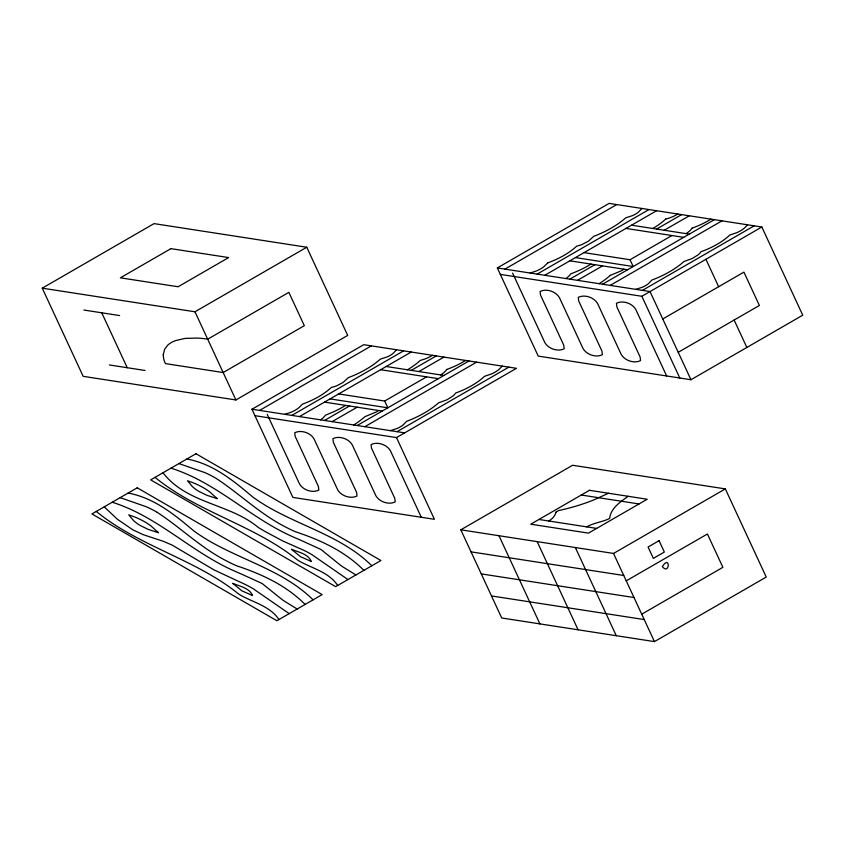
<?xml version="1.0" encoding="UTF-8"?>
<svg xmlns="http://www.w3.org/2000/svg" width="845" height="845" viewBox="0 0 845 845"><rect width="100%" height="100%" fill="white"/><g stroke="black" fill="none" stroke-linecap="round" stroke-linejoin="round"><path stroke-width="1.27" d="M396.59 349.767L392.967 353.516A27.969 16.15 0 0 1 386.904 357.012L380.408 359.104A110.959 64.062 0 0 1 348.383 377.62L343.049 382.479L336.511 385.901A25.667 14.819 0 0 1 331.462 387.369A91.091 52.591 0 0 1 302.51 404.111L298.391 408.114A33.589 19.393 0 0 1 290.469 412.476L284.786 414.314M641.946 208.472L638.324 212.211A27.969 16.15 0 0 1 632.261 215.718L625.765 217.809A110.959 64.062 0 0 1 593.739 236.325L588.405 241.184L581.867 244.596A25.667 14.819 0 0 1 576.818 246.064A91.091 52.591 0 0 1 547.866 262.816M547.845 262.795L543.747 266.819A33.589 19.393 0 0 1 535.814 271.182L530.142 273.019M502.215 366.107L499.046 369.381A33.589 19.393 0 0 1 491.484 373.965L484.512 376.331A91.091 52.591 0 0 1 455.561 393.073A25.667 14.819 0 0 1 453.004 395.967L447.079 399.748L438.639 402.811A110.959 64.062 0 0 1 406.614 421.328L402.97 425.067A27.969 16.15 0 0 1 396.907 428.563L390.422 430.654M747.571 224.812L744.403 228.087A33.589 19.393 0 0 1 736.84 232.66L729.869 235.026A91.091 52.591 0 0 1 700.917 251.778A25.667 14.819 0 0 1 698.35 254.672L692.435 258.443L683.996 261.517A110.959 64.062 0 0 1 651.97 280.033L648.326 283.762A27.969 16.15 0 0 1 642.263 287.268L635.778 289.36M628.173 496.29C620.526 501.845 610.65 508.13 609.657 518.439C602.4 522.062 593.855 522.78 586.662 526.857M548.933 521.016L552.239 518.439A26.121 15.083 0 0 0 555.926 512.154M42.25 288.166L154.043 223.619L306.767 247.236L347.686 335.412L235.892 399.96L83.169 376.331L42.25 288.166L194.973 311.784L306.767 247.236M396.495 437.583L434.425 519.305L292.877 497.409L251.958 409.233L363.751 344.686L516.475 368.314L396.495 437.583L254.947 415.687M497.314 267.939L609.108 203.391L761.831 227.009L802.75 315.185L690.956 379.732L538.233 356.104L497.314 267.939L650.027 291.557L690.956 379.732M259.584 410.416L371.388 345.869M504.94 269.111L616.744 204.575M291.81 415.402L403.614 350.855M537.166 274.097L648.971 209.56M299.447 416.585L411.24 352.038M544.803 275.28L656.597 210.732M324.501 420.461L349.545 405.991M411.251 370.374L436.295 355.914M569.857 279.156L594.901 264.696M656.607 229.069L681.651 214.609M332.127 421.634L357.181 407.174M418.877 371.557L443.931 357.086M577.484 280.339L602.538 265.879M664.233 230.252L689.288 215.792M338.687 393.928L384.665 401.037L426.588 376.838M584.043 252.623L630.021 259.742L671.944 235.533M357.181 425.51L468.986 360.963M602.538 284.216L714.342 219.668M364.818 426.693L476.612 362.146M610.174 285.399L721.968 220.851M397.044 431.679L508.848 367.131M642.401 290.384L754.194 225.837M500.303 274.382L641.851 296.278L761.831 227.009M662.755 318.977L743.917 272.122L759.391 305.457L678.229 352.312M460.81 529.815L572.604 465.268L725.327 488.896L766.246 577.061L654.452 641.609L501.729 617.991L460.81 529.815L613.523 553.443L725.327 488.896M555.904 512.144L558.672 510.549A154.297 89.084 0 0 0 593.739 499.923L608.495 493.248M626.251 580.853L707.413 533.998L722.887 567.333L641.725 614.188M610.322 275.364L621.994 270.527A27.748 16.023 0 0 0 623.885 269.185M631.553 225.192L689.288 234.128M625.965 228.425L683.7 237.35M575.434 257.598L633.18 266.524L630.021 259.742M569.847 260.82L627.592 269.756M83.898 310.041L119.61 315.565M386.197 366.498L443.931 375.433M380.609 369.719L438.354 378.655M330.078 398.893L387.823 407.829L384.665 401.037M109.385 364.955L145.097 370.48M324.491 402.114L382.236 411.05M251.958 409.233L404.67 432.862M581.286 495.022L639.021 503.958M538.93 519.474L596.676 528.41M471.035 551.859L623.758 575.487M481.27 573.903L633.982 597.521M491.494 595.947L644.217 619.565M186.872 458.983C212.686 463.757 233.051 480.319 252.444 496.754A212.465 122.662 0 0 0 263.387 504.116C298.781 526.023 341.591 535.804 371.832 565.759M128.123 493.057C153.938 497.832 174.302 514.404 193.695 530.829A212.465 122.662 0 0 0 204.648 538.191C240.033 560.098 282.843 569.889 313.083 599.844M178.908 463.578L204.86 472.598A109.449 63.185 0 0 1 215.929 478.249C239.705 493.786 260.197 514.214 285.768 527.1A136.098 78.574 0 0 0 295.401 531.727C320.614 540.103 344.908 551.257 363.868 570.364M120.17 497.652L146.111 506.683A109.449 63.185 0 0 1 157.181 512.323M170.954 468.172C216.13 482.21 249.645 517.605 292.317 536.564A190.78 110.146 0 0 0 299.605 539.712L320.91 549.44L339.363 564.323A94.64 54.64 0 0 0 342.405 566.604L355.903 574.959M112.205 502.247C157.381 516.284 190.896 551.69 233.569 570.65A190.78 110.146 0 0 0 240.857 573.797L262.161 583.525L280.614 598.397A94.64 54.64 0 0 0 283.656 600.679L297.165 609.034M347.95 579.554L311.974 554.69A104.188 60.153 0 0 0 304.453 550.602L282.663 540.916L264.474 531.156A405.811 234.297 0 0 1 258.359 527.502C229.417 503.398 187.009 503.873 162.99 472.767M289.201 613.628L253.225 588.764A104.188 60.153 0 0 0 245.705 584.677L213.943 569.868L172.179 545.099L163.085 541.233L143.344 534.727L133.077 529.973L117.487 519.348L104.241 506.842M157.181 512.323C180.957 527.861 201.448 548.299 227.02 561.175A136.098 78.574 0 0 0 236.653 565.801C261.865 574.188 286.159 585.342 305.119 604.439M155.036 477.362C197.709 512.313 253.965 525.03 296.827 559.464A45.366 26.195 0 0 0 300.366 561.724C313.284 568.664 329.191 572.561 337.704 585.469M96.288 511.447C138.96 546.398 195.216 559.115 238.079 593.539A45.366 26.195 0 0 0 241.617 595.799C254.535 602.738 270.442 606.636 278.956 619.543M705.934 259.288L718.651 286.708M734.125 320.044L746.853 347.464M641.851 296.278L679.781 378M666.652 375.972L636.602 311.224C633.898 303.767 623.251 299.806 616.449 303.281L616.882 306.904L640.109 356.981L640.552 360.593C633.739 364.068 623.103 360.118 620.388 352.65L598.429 305.32C595.714 297.862 585.078 293.902 578.265 297.377L578.709 300.989L601.936 351.076L602.369 354.689C595.567 358.164 584.92 354.213 582.216 346.746L560.246 299.415C557.531 291.958 546.895 287.997 540.092 291.472L540.525 295.085L563.752 345.172L564.185 348.784C557.383 352.259 546.747 348.298 544.032 340.841L512.588 273.093M613.523 553.443L654.452 641.609M575.35 547.528L616.269 635.704M537.166 541.624L578.086 629.8M498.983 535.719L539.913 623.895M421.296 517.277L391.246 452.529C388.542 445.061 377.905 441.111 371.092 444.586L371.525 448.199L394.763 498.286L395.196 501.898C388.394 505.373 377.747 501.412 375.043 493.955L353.073 446.625C350.358 439.157 339.722 435.207 332.919 438.682L333.353 442.294L356.579 492.371L357.012 495.994C350.21 499.469 339.563 495.508 336.859 488.051L314.889 440.71C312.185 433.253 301.538 429.292 294.736 432.767L295.169 436.39L318.396 486.466L318.829 490.089C312.027 493.564 301.39 489.604 298.676 482.136L267.231 414.388M194.973 311.784L235.892 399.96M101.759 312.798L127.236 367.712M353.759 424.982A111.772 64.526 0 0 0 364.955 416.659L376.638 411.821A27.748 16.023 0 0 0 378.539 410.48M320.582 419.859A30.652 17.703 0 0 0 325.441 415.159A110.832 63.988 0 0 0 345.658 405.399M407.417 369.783A91.281 52.707 0 0 0 420.282 360.403A35.163 20.301 0 0 0 432.418 355.322M446.699 369.497A26.67 15.4 0 0 1 440.594 374.905M465.584 360.445A90.901 52.474 0 0 1 446.656 369.487M610.312 275.364A111.772 64.526 0 0 1 599.116 283.688M565.939 278.554A30.652 17.703 0 0 0 570.797 273.854A110.832 63.988 0 0 0 591.004 264.094M665.638 219.108A91.281 52.707 0 0 1 652.773 228.488M692.055 228.203A26.67 15.4 0 0 1 685.95 233.611M677.764 214.028A35.163 20.301 0 0 1 665.638 219.087M710.93 219.151A90.901 52.474 0 0 1 692.013 228.192M163.254 354.742L163.592 358.396A57.027 32.923 0 0 0 165.43 363.603L223.164 372.539L304.327 325.684L288.863 292.349L207.69 339.204A56.245 32.48 0 0 0 197.381 338.053L185.087 338.412L175.57 340.609A24.516 14.154 0 0 0 167.838 345.056L164.638 349.238L163.254 354.742M662.353 566.572C669.736 575.857 670.613 553.982 662.364 566.509M170.901 248.652L120.37 277.825L178.115 286.751L228.646 257.577L170.901 248.652M195.966 453.733L150.685 479.875L335.645 586.662L380.915 560.52L195.966 453.733M137.217 487.808L91.936 513.95L276.896 620.737L322.167 594.595L137.217 487.808M589.461 490.301L530.755 524.196L588.49 533.132L647.207 499.237L589.461 490.301M659.058 540.673L648.073 547.021L653.354 558.397L664.339 552.049L659.058 540.673M217.165 498.624L207.057 495.36L198.744 491.304A50.151 28.952 0 0 1 192.227 486.435L187.505 480.763L192.153 482.411A73.24 42.282 0 0 1 209.75 491.896L217.165 498.624M158.416 532.699L148.308 529.445L139.995 525.379A50.151 28.952 0 0 1 133.478 520.509L128.757 514.837L133.404 516.485A73.24 42.282 0 0 1 151.001 525.97L158.416 532.699M311.235 561.407L300.704 556.802L291.419 549.25C298.243 552.197 308.161 553.728 311.235 561.407M252.486 595.482L241.955 590.877L232.671 583.325C239.494 586.282 249.412 587.803 252.486 595.482"/></g></svg>
